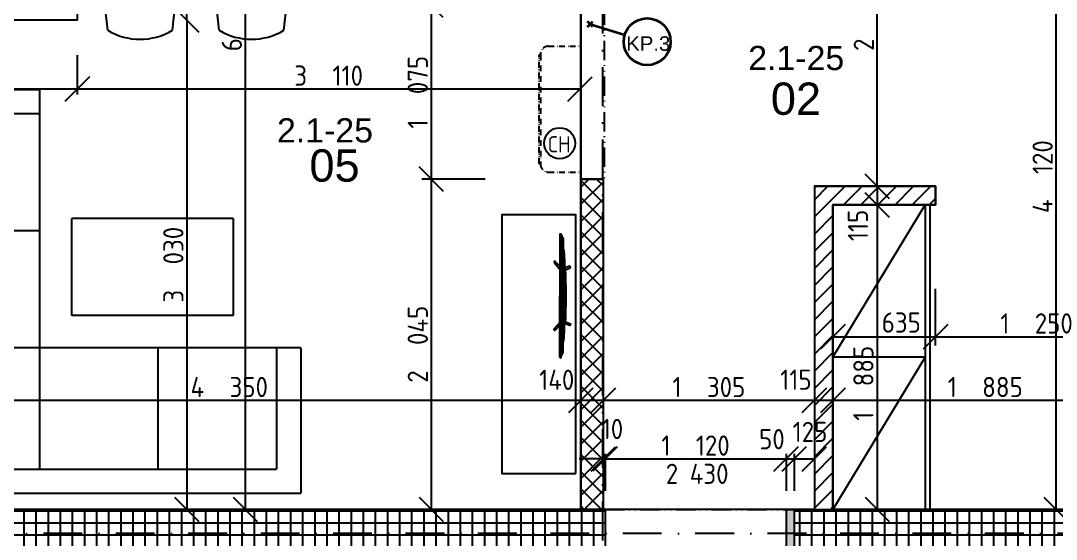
# Model space of a CAD drawing. Extents: x 4511820 to 5180432, y -1526536 to -944957.
# Drawn here: x 5028505 to 5034913, y -1245069 to -1241859 of the extents above; entities that cross this region are included whole.
import ezdxf

# ---------------------------------------------------------------- set-up
doc = ezdxf.new("R2010")
doc.units = 0
doc.header["$MEASUREMENT"] = 0
doc.linetypes.add('ACAD_ISO12W100', pattern=[22, 12, -3, 0.5, -3, 0.5, -3])
doc.linetypes.add('BODKOCIARKOVANA_3', pattern=[5.6, 3, -1.3, 0, -1.3])
doc.layers.get('0').update_dxf_attribs({"linetype": 'CONTINUOUS'})
doc.layers.get('Defpoints').update_dxf_attribs({"color": 61, "linetype": 'CONTINUOUS'})
for name, color, linetype in [('KÓTY', 4, 'CONTINUOUS'), ('MÚRY', 1, 'CONTINUOUS'), ('osi', 253, 'CONTINUOUS'), ('Plochy', 41, 'CONTINUOUS'), ('POPIS', 7, 'CONTINUOUS'), ('TENKÁ', 7, 'CONTINUOUS'), ('ZARIADENIE', 47, 'CONTINUOUS'), ('ZZ-chladenie', 133, 'CONTINUOUS'), ('ŠRAFY', 82, 'CONTINUOUS')]:
    doc.layers.add(name, color=color, linetype=linetype)
doc.layers.add('preklady', color=74, linetype='CONTINUOUS', lineweight=35)
doc.styles.add('ARIAL', font='arial.ttf')
doc.styles.add('STYLE1', font='isocp.shx')
doc.dimstyles.new('STANDARD-50', dxfattribs={"dimtxt": 125, "dimasz": 150, "dimexe": 10, "dimexo": 200, "dimgap": 20, "dimtad": 1, "dimdsep": 46, "dimlunit": 6, "dimtxsty": 'STYLE1', "dimblk1": 'OBLIQUE', "dimblk2": 'OBLIQUE', "dimsah": 1, "dimcen": 2.5, "dimse1": 1, "dimse2": 1, "dimadec": 0, "dimazin": 0, "dimtfac": 1, "dimtmove": 1, "dimatfit": 3, "dimldrblk": 'OBLIQUE', "dimfxl": 1, "dimtolj": 1, "dimtzin": 0, "dimarcsym": 0})
pattern_1 = [(90, (-3307273.674, 579782.7), (-75, 1e-14), []), (180, (-3307273.674, 579782.7), (-1e-14, -75), [])]

# ---------------------------------------------------------------- blocks, each defined once
blk = doc.blocks.new('Tv06_top_cad-block.com')
at = {"color": 0}
for points in [[(-161.1, -3.4), (-173.3, 26.2, 0.359324), (-175.3, 27.3, 0.097501), (-182.8, 24.2, 0.350578), (-183.5, 22.1), (-171.1, -10.4)], [(161.1, -3.4), (173.3, 26.2, -0.359324), (175.3, 27.3, -0.097501), (182.8, 24.2, -0.350578), (183.5, 22.1), (171.1, -10.4)], [(-381.9, -38.8, -0.13121), (-383.2, -32.7, -0.169032), (-383, -32.3), (-381.8, -31.1, -0.205713), (-381.3, -30.9), (-378.5, -30.9, 0.118206), (-376.2, -30.4), (-351.4, -18.4, -0.105648), (-345.8, -17), (0, -17)], [(-339.3, -21.2), (-339.3, -21.2, 0.099639), (-344.3, -22.2), (-349.2, -24.6, 0.215889), (-350.7, -26.3, 0.476075), (-349.4, -28, 0.244765)], [(-295.5, -17), (-282, -15, -0.02037), (-255.8, -12, -0.012056), (-227.2, -10.7), (-169.3, -10.7)], [(-182.5, -38.8), (-214.4, -69.1, 0.250582), (-215, -71, 0.266718), (-214.3, -71.9, 0.084688)], [(-214.3, -71.9), (-207.3, -73.1, 0.211205), (-203.3, -72.1), (-165.2, -38.8)], [(-181.8, -17), (-178.5, -14, -0.213415), (-177.3, -13.6), (0, -13.6)], [(-172.1, -13.6, -0.072098), (-159.2, -3, -0.121861), (-158.4, -2.8)], [(-170.1, -10.6, -0.053076), (-160.2, -2.9), (-158.4, -2.8)], [(-147.6, -13.6), (-147.6, -7.5, -0.414214), (-147.4, -7.3), (-146.5, -7.3, -0.414214), (-146.3, -7.5), (-146.3, -13.6)], [(-146.8, -28, 0.414214), (-145, -26.2), (-145, -23, 0.414214), (-146.8, -21.2)], [(-143.9, -13.6), (-143.9, -7.5, -0.414214), (-143.7, -7.3), (-142.7, -7.3, -0.414214), (-142.6, -7.5), (-142.6, -13.6)], [(-140.2, -13.6), (-140.2, -7.5, -0.414214), (-140, -7.3), (-139, -7.3, -0.414214), (-138.8, -7.5), (-138.8, -13.6)], [(-136.4, -13.6), (-136.4, -7.5, -0.414214), (-136.3, -7.3), (-135.3, -7.3, -0.414214), (-135.1, -7.5), (-135.1, -13.6)], [(-132.7, -13.6), (-132.7, -7.5, -0.414214), (-132.5, -7.3), (-131.6, -7.3, -0.414214), (-131.4, -7.5), (-131.4, -13.6)], [(-128.8, -28, -0.414214), (-130.6, -26.2), (-130.6, -23, -0.414214), (-128.8, -21.2)], [(-129, -13.6), (-129, -7.5, -0.414214), (-128.8, -7.3), (-127.9, -7.3, -0.414214), (-127.7, -7.5), (-127.7, -13.6)], [(-125.3, -13.6), (-125.3, -7.5, -0.414214), (-125.1, -7.3), (-124.1, -7.3, -0.414214), (-124, -7.5), (-124, -13.6)], [(-121.6, -13.6), (-121.6, -7.5, -0.414214), (-121.4, -7.3), (-120.4, -7.3, -0.414214), (-120.2, -7.5), (-120.2, -13.6)], [(-117.8, -13.6), (-117.8, -7.5, -0.414214), (-117.7, -7.3), (-116.7, -7.3, -0.414214), (-116.5, -7.5), (-116.5, -13.6)], [(-114.1, -13.6), (-114.1, -7.5, -0.414214), (-113.9, -7.3), (-113, -7.3, -0.414214), (-112.8, -7.5), (-112.8, -13.6)], [(-110.4, -13.6), (-110.4, -7.5, -0.414214), (-110.2, -7.3), (-109.3, -7.3, -0.414214), (-109.1, -7.5), (-109.1, -13.6)], [(-106.7, -13.6), (-106.7, -7.5, -0.414214), (-106.5, -7.3), (-105.5, -7.3, -0.414214), (-105.4, -7.5), (-105.4, -13.6)], [(-103, -13.6), (-103, -7.5, -0.414214), (-102.8, -7.3), (-101.8, -7.3, -0.414214), (-101.6, -7.5), (-101.6, -13.6)], [(-99.2, -13.6), (-99.2, -7.5, -0.414214), (-99.1, -7.3), (-98.1, -7.3, -0.414214), (-97.9, -7.5), (-97.9, -13.6)], [(-95.5, -13.6), (-95.5, -7.5, -0.414214), (-95.3, -7.3), (-94.4, -7.3, -0.414214), (-94.2, -7.5), (-94.2, -13.6)], [(-91.8, -13.6), (-91.8, -7.5, -0.414214), (-91.6, -7.3), (-90.7, -7.3, -0.414214), (-90.5, -7.5), (-90.5, -13.6)], [(-88.1, -13.6), (-88.1, -7.5, -0.414214), (-87.9, -7.3), (-86.9, -7.3, -0.414214), (-86.8, -7.5), (-86.8, -13.6)], [(-84.4, -13.6), (-84.4, -7.5, -0.414214), (-84.2, -7.3), (-83.2, -7.3, -0.414214), (-83, -7.5), (-83, -13.6)], [(-80.6, -13.6), (-80.6, -7.5, -0.414214), (-80.5, -7.3), (-79.5, -7.3, -0.414214), (-79.3, -7.5), (-79.3, -13.6)], [(-76.9, -13.6), (-76.9, -7.5, -0.414214), (-76.7, -7.3), (-75.8, -7.3, -0.414214), (-75.6, -7.5), (-75.6, -13.6)], [(-73.2, -13.6), (-73.2, -7.5, -0.414214), (-73, -7.3), (-72.1, -7.3, -0.414214), (-71.9, -7.5), (-71.9, -13.6)], [(-69.5, -13.6), (-69.5, -7.5, -0.414214), (-69.3, -7.3), (-68.3, -7.3, -0.414214), (-68.2, -7.5), (-68.2, -13.6)], [(-65.8, -13.6), (-65.8, -7.5, -0.414214), (-65.6, -7.3), (-64.6, -7.3, -0.414214), (-64.4, -7.5), (-64.4, -13.6)], [(-62, -13.6), (-62, -7.5, -0.414214), (-61.9, -7.3), (-60.9, -7.3, -0.414214), (-60.7, -7.5), (-60.7, -13.6)], [(-58.3, -13.6), (-58.3, -7.5, -0.414214), (-58.1, -7.3), (-57.2, -7.3, -0.414214), (-57, -7.5), (-57, -13.6)], [(-54.6, -13.6), (-54.6, -7.5, -0.414214), (-54.4, -7.3), (-53.5, -7.3, -0.414214), (-53.3, -7.5), (-53.3, -13.6)], [(-50.9, -13.6), (-50.9, -7.5, -0.414214), (-50.7, -7.3), (-49.7, -7.3, -0.414214), (-49.6, -7.5), (-49.6, -13.6)], [(-47.2, -13.6), (-47.2, -7.5, -0.414214), (-47, -7.3), (-46, -7.3, -0.414214), (-45.8, -7.5), (-45.8, -13.6)], [(-43.4, -13.6), (-43.4, -7.5, -0.414214), (-43.3, -7.3), (-42.3, -7.3, -0.414214), (-42.1, -7.5), (-42.1, -13.6)], [(-39.7, -13.6), (-39.7, -7.5, -0.414214), (-39.5, -7.3), (-38.6, -7.3, -0.414214), (-38.4, -7.5), (-38.4, -13.6)], [(-36, -13.6), (-36, -7.5, -0.414214), (-35.8, -7.3), (-34.9, -7.3, -0.414214), (-34.7, -7.5), (-34.7, -13.6)], [(-32.3, -13.6), (-32.3, -7.5, -0.414214), (-32.1, -7.3), (-31.1, -7.3, -0.414214), (-31, -7.5), (-31, -13.6)], [(-28.6, -13.6), (-28.6, -7.5, -0.414214), (-28.4, -7.3), (-27.4, -7.3, -0.414214), (-27.2, -7.5), (-27.2, -13.6)], [(-24.8, -13.6), (-24.8, -7.5, -0.414214), (-24.7, -7.3), (-23.7, -7.3, -0.414214), (-23.5, -7.5), (-23.5, -13.6)], [(-21.1, -13.6), (-21.1, -7.5, -0.414214), (-20.9, -7.3), (-20, -7.3, -0.414214), (-19.8, -7.5), (-19.8, -13.6)], [(-17.4, -13.6), (-17.4, -7.5, -0.414214), (-17.2, -7.3), (-16.3, -7.3, -0.414214), (-16.1, -7.5), (-16.1, -13.6)], [(-13.7, -13.6), (-13.7, -7.5, -0.414214), (-13.5, -7.3), (-12.5, -7.3, -0.414214), (-12.4, -7.5), (-12.4, -13.6)], [(-10, -13.6), (-10, -7.5, -0.414214), (-9.8, -7.3), (-8.8, -7.3, -0.414214), (-8.6, -7.5), (-8.6, -13.6)], [(-10, -28, 0.414214), (-8.2, -26.2), (-8.2, -23, 0.414214), (-10, -21.2)], [(-6.2, -13.6), (-6.2, -7.5, -0.414214), (-6.1, -7.3), (-5.1, -7.3, -0.414214), (-4.9, -7.5), (-4.9, -13.6)], [(-2.5, -13.6), (-2.5, -7.5, -0.414214), (-2.3, -7.3), (-1.4, -7.3, -0.414214), (-1.2, -7.5), (-1.2, -13.6)], [(181.8, -17), (178.5, -14, 0.213415), (177.3, -13.6), (0, -13.6)], [(381.9, -38.8, 0.13121), (383.2, -32.7, 0.169032), (383, -32.3), (381.8, -31.1, 0.205713), (381.3, -30.9), (378.5, -30.9, -0.118206), (376.2, -30.4), (351.4, -18.4, 0.105648), (345.8, -17), (0, -17)], [(2.5, -13.6), (2.5, -7.5, 0.414214), (2.3, -7.3), (1.4, -7.3, 0.414214), (1.2, -7.5), (1.2, -13.6)], [(6.2, -13.6), (6.2, -7.5, 0.414214), (6.1, -7.3), (5.1, -7.3, 0.414214), (4.9, -7.5), (4.9, -13.6)], [(10, -28, -0.414214), (8.2, -26.2), (8.2, -23, -0.414214), (10, -21.2)], [(10, -13.6), (10, -7.5, 0.414214), (9.8, -7.3), (8.8, -7.3, 0.414214), (8.6, -7.5), (8.6, -13.6)], [(13.7, -13.6), (13.7, -7.5, 0.414214), (13.5, -7.3), (12.5, -7.3, 0.414214), (12.4, -7.5), (12.4, -13.6)], [(17.4, -13.6), (17.4, -7.5, 0.414214), (17.2, -7.3), (16.3, -7.3, 0.414214), (16.1, -7.5), (16.1, -13.6)], [(21.1, -13.6), (21.1, -7.5, 0.414214), (20.9, -7.3), (20, -7.3, 0.414214), (19.8, -7.5), (19.8, -13.6)], [(24.8, -13.6), (24.8, -7.5, 0.414214), (24.7, -7.3), (23.7, -7.3, 0.414214), (23.5, -7.5), (23.5, -13.6)], [(28.6, -13.6), (28.6, -7.5, 0.414214), (28.4, -7.3), (27.4, -7.3, 0.414214), (27.2, -7.5), (27.2, -13.6)], [(32.3, -13.6), (32.3, -7.5, 0.414214), (32.1, -7.3), (31.1, -7.3, 0.414214), (31, -7.5), (31, -13.6)], [(36, -13.6), (36, -7.5, 0.414214), (35.8, -7.3), (34.9, -7.3, 0.414214), (34.7, -7.5), (34.7, -13.6)], [(39.7, -13.6), (39.7, -7.5, 0.414214), (39.5, -7.3), (38.6, -7.3, 0.414214), (38.4, -7.5), (38.4, -13.6)], [(43.4, -13.6), (43.4, -7.5, 0.414214), (43.3, -7.3), (42.3, -7.3, 0.414214), (42.1, -7.5), (42.1, -13.6)], [(47.2, -13.6), (47.2, -7.5, 0.414214), (47, -7.3), (46, -7.3, 0.414214), (45.8, -7.5), (45.8, -13.6)], [(50.9, -13.6), (50.9, -7.5, 0.414214), (50.7, -7.3), (49.7, -7.3, 0.414214), (49.6, -7.5), (49.6, -13.6)], [(54.6, -13.6), (54.6, -7.5, 0.414214), (54.4, -7.3), (53.5, -7.3, 0.414214), (53.3, -7.5), (53.3, -13.6)], [(58.3, -13.6), (58.3, -7.5, 0.414214), (58.1, -7.3), (57.2, -7.3, 0.414214), (57, -7.5), (57, -13.6)], [(62, -13.6), (62, -7.5, 0.414214), (61.9, -7.3), (60.9, -7.3, 0.414214), (60.7, -7.5), (60.7, -13.6)], [(65.8, -13.6), (65.8, -7.5, 0.414214), (65.6, -7.3), (64.6, -7.3, 0.414214), (64.4, -7.5), (64.4, -13.6)], [(69.5, -13.6), (69.5, -7.5, 0.414214), (69.3, -7.3), (68.3, -7.3, 0.414214), (68.2, -7.5), (68.2, -13.6)], [(73.2, -13.6), (73.2, -7.5, 0.414214), (73, -7.3), (72.1, -7.3, 0.414214), (71.9, -7.5), (71.9, -13.6)], [(76.9, -13.6), (76.9, -7.5, 0.414214), (76.7, -7.3), (75.8, -7.3, 0.414214), (75.6, -7.5), (75.6, -13.6)], [(80.6, -13.6), (80.6, -7.5, 0.414214), (80.5, -7.3), (79.5, -7.3, 0.414214), (79.3, -7.5), (79.3, -13.6)], [(84.4, -13.6), (84.4, -7.5, 0.414214), (84.2, -7.3), (83.2, -7.3, 0.414214), (83, -7.5), (83, -13.6)], [(88.1, -13.6), (88.1, -7.5, 0.414214), (87.9, -7.3), (86.9, -7.3, 0.414214), (86.8, -7.5), (86.8, -13.6)], [(91.8, -13.6), (91.8, -7.5, 0.414214), (91.6, -7.3), (90.7, -7.3, 0.414214), (90.5, -7.5), (90.5, -13.6)], [(95.5, -13.6), (95.5, -7.5, 0.414214), (95.3, -7.3), (94.4, -7.3, 0.414214), (94.2, -7.5), (94.2, -13.6)], [(99.2, -13.6), (99.2, -7.5, 0.414214), (99.1, -7.3), (98.1, -7.3, 0.414214), (97.9, -7.5), (97.9, -13.6)], [(103, -13.6), (103, -7.5, 0.414214), (102.8, -7.3), (101.8, -7.3, 0.414214), (101.6, -7.5), (101.6, -13.6)], [(106.7, -13.6), (106.7, -7.5, 0.414214), (106.5, -7.3), (105.5, -7.3, 0.414214), (105.4, -7.5), (105.4, -13.6)], [(110.4, -13.6), (110.4, -7.5, 0.414214), (110.2, -7.3), (109.3, -7.3, 0.414214), (109.1, -7.5), (109.1, -13.6)], [(114.1, -13.6), (114.1, -7.5, 0.414214), (113.9, -7.3), (113, -7.3, 0.414214), (112.8, -7.5), (112.8, -13.6)], [(117.8, -13.6), (117.8, -7.5, 0.414214), (117.7, -7.3), (116.7, -7.3, 0.414214), (116.5, -7.5), (116.5, -13.6)], [(121.6, -13.6), (121.6, -7.5, 0.414214), (121.4, -7.3), (120.4, -7.3, 0.414214), (120.2, -7.5), (120.2, -13.6)], [(125.3, -13.6), (125.3, -7.5, 0.414214), (125.1, -7.3), (124.1, -7.3, 0.414214), (124, -7.5), (124, -13.6)], [(129, -13.6), (129, -7.5, 0.414214), (128.8, -7.3), (127.9, -7.3, 0.414214), (127.7, -7.5), (127.7, -13.6)], [(128.8, -28, 0.414214), (130.6, -26.2), (130.6, -23, 0.414214), (128.8, -21.2)], [(132.7, -13.6), (132.7, -7.5, 0.414214), (132.5, -7.3), (131.6, -7.3, 0.414214), (131.4, -7.5), (131.4, -13.6)], [(136.4, -13.6), (136.4, -7.5, 0.414214), (136.3, -7.3), (135.3, -7.3, 0.414214), (135.1, -7.5), (135.1, -13.6)], [(140.2, -13.6), (140.2, -7.5, 0.414214), (140, -7.3), (139, -7.3, 0.414214), (138.8, -7.5), (138.8, -13.6)], [(143.9, -13.6), (143.9, -7.5, 0.414214), (143.7, -7.3), (142.7, -7.3, 0.414214), (142.6, -7.5), (142.6, -13.6)], [(146.8, -28, -0.414214), (145, -26.2), (145, -23, -0.414214), (146.8, -21.2)], [(147.6, -13.6), (147.6, -7.5, 0.414214), (147.4, -7.3), (146.5, -7.3, 0.414214), (146.3, -7.5), (146.3, -13.6)], [(172.1, -13.6, 0.072098), (159.2, -3, 0.121861), (158.4, -2.8)], [(170.1, -10.6, 0.053076), (160.2, -2.9), (158.4, -2.8)], [(214.3, -71.9), (207.3, -73.1, -0.211205), (203.3, -72.1), (165.2, -38.8)], [(295.5, -17), (282, -15, 0.02037), (255.8, -12, 0.012056), (227.2, -10.7), (169.3, -10.7)], [(182.5, -38.8), (214.4, -69.1, -0.250582), (215, -71, -0.266718), (214.3, -71.9, -0.084688)], [(339.3, -21.2), (339.3, -21.2, -0.099639), (344.3, -22.2), (349.2, -24.6, -0.215889), (350.7, -26.3, -0.476075), (349.4, -28, -0.244765)]]:
    blk.add_lwpolyline(points, format="xyb", dxfattribs=at)
for points in [[(-381.9, -38.8), (0, -38.8)], [(-378.5, -30.9), (0, -30.9)], [(-349.4, -28), (-146.8, -28)], [(-339.3, -21.2), (-146.8, -21.2)], [(-158.6, -6.5), (0, -6.5)], [(-128.8, -21.2), (-10, -21.2)], [(-128.8, -28), (-10, -28)], [(158.6, -6.5), (0, -6.5)], [(378.5, -30.9), (0, -30.9)], [(381.9, -38.8), (0, -38.8)], [(128.8, -21.2), (10, -21.2)], [(128.8, -28), (10, -28)], [(339.3, -21.2), (146.8, -21.2)], [(349.4, -28), (146.8, -28)]]:
    blk.add_lwpolyline(points, dxfattribs=at)
for centre, radius, start, end in [((0, -4564), 4564, 90, 91.98925), ((0, -4564), 4564, 88.01075, 90), ((-170.5, -10.1), 0.6, 200.97838, 314.02949), ((170.5, -10.1), 0.6, 225.97051, 339.02162)]:
    blk.add_arc(centre, radius, start, end, dxfattribs=at)
blk = doc.blocks.new('TV')
at = {"layer": 'ZARIADENIE', "color": 8}
blk.add_blockref('Tv06_top_cad-block.com', (4448198.7, -1316337.8), dxfattribs=at)
blk = doc.blocks.new('JED STOL140-85')
at = {"layer": 'ZARIADENIE'}
for p, q in [((4444962.8, -1326820.6), (4444912.8, -1327264.7)), ((4445362.8, -1326820.6), (4445412.8, -1327264.7)), ((4445653.3, -1326820.6), (4445603.3, -1327264.7)), ((4446053.3, -1326820.6), (4446103.3, -1327264.7)), ((4445412.8, -1327264.7), (4444912.8, -1327264.7)), ((4445603.3, -1327264.7), (4446103.3, -1327264.7)), ((4444962.8, -1328698.1), (4444912.8, -1328253.9)), ((4445412.8, -1328253.9), (4444912.8, -1328253.9)), ((4445362.8, -1328698.1), (4445412.8, -1328253.9)), ((4445653.3, -1328698.1), (4445603.3, -1328253.9)), ((4445603.3, -1328253.9), (4446103.3, -1328253.9)), ((4446053.3, -1328698.1), (4446103.3, -1328253.9))]:
    blk.add_line(p, q, dxfattribs=at)
blk.add_lwpolyline([(4446225.2, -1327334.3), (4444825.2, -1327334.3), (4444825.2, -1328184.3), (4446225.2, -1328184.3)], close=True, dxfattribs=at)
for centre, start, end in [((4445162.8, -1327150.6), 58.78339, 121.21661), ((4445853.3, -1327150.6), 58.78339, 121.21661), ((4445162.8, -1328368.1), 238.78339, 301.21661), ((4445853.3, -1328368.1), 238.78339, 301.21661)]:
    blk.add_arc(centre, 385.9, start, end, dxfattribs=at)
blk = doc.blocks.new('sedacka rok 2a2')
at = {"layer": 'ZARIADENIE', "color": 30, "ltscale": 0.25}
for p, q in [((4443609, -1331495.2), (4443609, -1328995.2)), ((4443609, -1328995.2), (4444509, -1328995.2)), ((4444509, -1328995.2), (4444509, -1330595.2)), ((4443759, -1331345.2), (4443759, -1329145.2)), ((4443759, -1329145.2), (4444509, -1329145.2)), ((4444509, -1329870.2), (4443759, -1329870.2)), ((4444509, -1330595.2), (4443759, -1330595.2)), ((4446125.7, -1330595.2), (4444509, -1330595.2)), ((4444509, -1330595.2), (4444509, -1331345.2)), ((4445242.3, -1330595.2), (4445242.3, -1331345.2)), ((4445975.7, -1330595.2), (4445975.7, -1331345.2)), ((4446125.7, -1330595.2), (4446125.7, -1331495.2)), ((4443759, -1331345.2), (4445975.7, -1331345.2)), ((4443609, -1331495.2), (4446125.7, -1331495.2))]:
    blk.add_line(p, q, dxfattribs=at)
at = {"layer": 'ZARIADENIE', "ltscale": 0.25}
for p, q in [((4444709, -1330395.2), (4444709, -1329795.2)), ((4445709, -1329795.2), (4444709, -1329795.2)), ((4445709, -1329795.2), (4445709, -1330395.2)), ((4445709, -1330395.2), (4444709, -1330395.2))]:
    blk.add_line(p, q, dxfattribs=at)
blk = doc.blocks.new('_OBLIQUE')
at = {"color": 0, "linetype": 'ByBlock'}
blk.add_line((-0.5, -0.5), (0.5, 0.5), dxfattribs=at)
blk = doc.blocks.new('*D31290')
at = {"layer": 'Defpoints', "color": 0}
for p in [(5031971, -1244209), (5027621, -1244884.2), (5031971, -1244884.2)]:
    blk.add_point(p, dxfattribs=at)
at = {"layer": 'KÓTY', "color": 0, "lineweight": -2}
blk.add_line((5027621, -1244209), (5031971, -1244209), dxfattribs=at)
at = {"layer": 'KÓTY', "color": 0, "linetype": 'ByBlock', "lineweight": -2, "xscale": 150, "yscale": 150, "zscale": 150, "rotation": 180}
blk.add_blockref('_OBLIQUE', (5027621, -1244209), dxfattribs=at)
at = {"layer": 'KÓTY', "color": 0, "linetype": 'ByBlock', "lineweight": -2, "xscale": 150, "yscale": 150, "zscale": 150}
blk.add_blockref('_OBLIQUE', (5031971, -1244209), dxfattribs=at)
at = {"layer": 'KÓTY', "color": 0, "insert": (5029796, -1244126.5), "char_height": 125, "attachment_point": 5, "style": 'STYLE1'}
blk.add_mtext('\\A1;4ﾠ350', dxfattribs=at)
blk = doc.blocks.new('*D31291')
at = {"layer": 'Defpoints', "color": 0}
for p in [(5032111, -1244209), (5031971, -1244884.2), (5032111, -1244884.2)]:
    blk.add_point(p, dxfattribs=at)
at = {"layer": 'KÓTY', "color": 0, "lineweight": -2}
blk.add_line((5031971, -1244209), (5032111, -1244209), dxfattribs=at)
at = {"layer": 'KÓTY', "color": 0, "linetype": 'ByBlock', "lineweight": -2, "xscale": 150, "yscale": 150, "zscale": 150, "rotation": 180}
blk.add_blockref('_OBLIQUE', (5031971, -1244209), dxfattribs=at)
at = {"layer": 'KÓTY', "color": 0, "linetype": 'ByBlock', "lineweight": -2, "xscale": 150, "yscale": 150, "zscale": 150}
blk.add_blockref('_OBLIQUE', (5032111, -1244209), dxfattribs=at)
at = {"layer": 'KÓTY', "color": 0, "insert": (5031822, -1244082), "char_height": 125, "attachment_point": 5, "style": 'STYLE1'}
blk.add_mtext('\\A1;140', dxfattribs=at)
blk = doc.blocks.new('*D31292')
at = {"layer": 'Defpoints', "color": 0}
for p in [(5032121, -1244571.5), (5032111, -1245246.7), (5032121, -1245246.7)]:
    blk.add_point(p, dxfattribs=at)
at = {"layer": 'KÓTY', "color": 0, "lineweight": -2}
for p, q in [((5032111, -1244571.5), (5031961, -1244571.5)), ((5032111, -1244571.5), (5032121, -1244571.5)), ((5032121, -1244571.5), (5032271, -1244571.5))]:
    blk.add_line(p, q, dxfattribs=at)
at = {"layer": 'KÓTY', "color": 0, "linetype": 'ByBlock', "lineweight": -2, "xscale": 150, "yscale": 150, "zscale": 150}
blk.add_blockref('_OBLIQUE', (5032111, -1244571.5), dxfattribs=at)
at = {"layer": 'KÓTY', "color": 0, "linetype": 'ByBlock', "lineweight": -2, "xscale": 150, "yscale": 150, "zscale": 150, "rotation": 180}
blk.add_blockref('_OBLIQUE', (5032121, -1244571.5), dxfattribs=at)
at = {"layer": 'KÓTY', "color": 0, "insert": (5032166.8, -1244386.5), "char_height": 125, "attachment_point": 5, "style": 'STYLE1'}
blk.add_mtext('\\A1;10', dxfattribs=at)
blk = doc.blocks.new('*D31293')
at = {"layer": 'Defpoints', "color": 0}
for p in [(5033241, -1244571.5), (5032121, -1245246.7), (5033241, -1245246.7)]:
    blk.add_point(p, dxfattribs=at)
at = {"layer": 'KÓTY', "color": 0, "lineweight": -2}
blk.add_line((5032121, -1244571.5), (5033241, -1244571.5), dxfattribs=at)
at = {"layer": 'KÓTY', "color": 0, "linetype": 'ByBlock', "lineweight": -2, "xscale": 150, "yscale": 150, "zscale": 150, "rotation": 180}
blk.add_blockref('_OBLIQUE', (5032121, -1244571.5), dxfattribs=at)
at = {"layer": 'KÓTY', "color": 0, "linetype": 'ByBlock', "lineweight": -2, "xscale": 150, "yscale": 150, "zscale": 150}
blk.add_blockref('_OBLIQUE', (5033241, -1244571.5), dxfattribs=at)
at = {"layer": 'KÓTY', "color": 0, "insert": (5032681, -1244489), "char_height": 125, "attachment_point": 5, "style": 'STYLE1'}
blk.add_mtext('\\A1;1ﾠ120', dxfattribs=at)
blk = doc.blocks.new('*D31294')
at = {"layer": 'Defpoints', "color": 0}
for p in [(5033291, -1244571.5), (5033241, -1245246.7), (5033291, -1245246.7)]:
    blk.add_point(p, dxfattribs=at)
at = {"layer": 'KÓTY', "color": 0, "lineweight": -2}
blk.add_line((5033241, -1244571.5), (5033291, -1244571.5), dxfattribs=at)
at = {"layer": 'KÓTY', "color": 0, "linetype": 'ByBlock', "lineweight": -2, "xscale": 150, "yscale": 150, "zscale": 150, "rotation": 180}
blk.add_blockref('_OBLIQUE', (5033241, -1244571.5), dxfattribs=at)
at = {"layer": 'KÓTY', "color": 0, "linetype": 'ByBlock', "lineweight": -2, "xscale": 150, "yscale": 150, "zscale": 150}
blk.add_blockref('_OBLIQUE', (5033291, -1244571.5), dxfattribs=at)
at = {"layer": 'KÓTY', "color": 0, "insert": (5033153.5, -1244449.5), "char_height": 125, "attachment_point": 5, "style": 'STYLE1'}
blk.add_mtext('\\A1;50', dxfattribs=at)
blk = doc.blocks.new('*D31295')
at = {"layer": 'Defpoints', "color": 0}
for p in [(5033416, -1244571.5), (5033291, -1245246.7), (5033416, -1245246.7)]:
    blk.add_point(p, dxfattribs=at)
at = {"layer": 'KÓTY', "color": 0, "lineweight": -2}
blk.add_line((5033291, -1244571.5), (5033416, -1244571.5), dxfattribs=at)
at = {"layer": 'KÓTY', "color": 0, "linetype": 'ByBlock', "lineweight": -2, "xscale": 150, "yscale": 150, "zscale": 150, "rotation": 180}
blk.add_blockref('_OBLIQUE', (5033291, -1244571.5), dxfattribs=at)
at = {"layer": 'KÓTY', "color": 0, "linetype": 'ByBlock', "lineweight": -2, "xscale": 150, "yscale": 150, "zscale": 150}
blk.add_blockref('_OBLIQUE', (5033416, -1244571.5), dxfattribs=at)
at = {"layer": 'KÓTY', "color": 0, "insert": (5033389, -1244404.5), "char_height": 125, "attachment_point": 5, "style": 'STYLE1'}
blk.add_mtext('\\A1;125', dxfattribs=at)
blk = doc.blocks.new('*D31296')
at = {"layer": 'Defpoints', "color": 0}
for p in [(5033531, -1244209), (5033416, -1244884.2), (5033531, -1244884.2)]:
    blk.add_point(p, dxfattribs=at)
at = {"layer": 'KÓTY', "color": 0, "lineweight": -2}
blk.add_line((5033416, -1244209), (5033531, -1244209), dxfattribs=at)
at = {"layer": 'KÓTY', "color": 0, "linetype": 'ByBlock', "lineweight": -2, "xscale": 150, "yscale": 150, "zscale": 150, "rotation": 180}
blk.add_blockref('_OBLIQUE', (5033416, -1244209), dxfattribs=at)
at = {"layer": 'KÓTY', "color": 0, "linetype": 'ByBlock', "lineweight": -2, "xscale": 150, "yscale": 150, "zscale": 150}
blk.add_blockref('_OBLIQUE', (5033531, -1244209), dxfattribs=at)
at = {"layer": 'KÓTY', "color": 0, "insert": (5033302, -1244081), "char_height": 125, "attachment_point": 5, "style": 'STYLE1'}
blk.add_mtext('\\A1;115', dxfattribs=at)
blk = doc.blocks.new('*D31297')
at = {"layer": 'Defpoints', "color": 0}
for p in [(5035416, -1244209), (5033531, -1244884.2), (5035416, -1244884.2)]:
    blk.add_point(p, dxfattribs=at)
at = {"layer": 'KÓTY', "color": 0, "lineweight": -2}
blk.add_line((5033531, -1244209), (5035416, -1244209), dxfattribs=at)
at = {"layer": 'KÓTY', "color": 0, "linetype": 'ByBlock', "lineweight": -2, "xscale": 150, "yscale": 150, "zscale": 150, "rotation": 180}
blk.add_blockref('_OBLIQUE', (5033531, -1244209), dxfattribs=at)
at = {"layer": 'KÓTY', "color": 0, "linetype": 'ByBlock', "lineweight": -2, "xscale": 150, "yscale": 150, "zscale": 150}
blk.add_blockref('_OBLIQUE', (5035416, -1244209), dxfattribs=at)
at = {"layer": 'KÓTY', "color": 0, "insert": (5034473.5, -1244126.5), "char_height": 125, "attachment_point": 5, "style": 'STYLE1'}
blk.add_mtext('\\A1;1ﾠ885', dxfattribs=at)
blk = doc.blocks.new('*D31300')
at = {"layer": 'Defpoints', "color": 0}
for p in [(5033416, -1244209), (5032111, -1244884.2), (5033416, -1244884.2)]:
    blk.add_point(p, dxfattribs=at)
at = {"layer": 'KÓTY', "color": 0, "lineweight": -2}
blk.add_line((5032111, -1244209), (5033416, -1244209), dxfattribs=at)
at = {"layer": 'KÓTY', "color": 0, "linetype": 'ByBlock', "lineweight": -2, "xscale": 150, "yscale": 150, "zscale": 150, "rotation": 180}
blk.add_blockref('_OBLIQUE', (5032111, -1244209), dxfattribs=at)
at = {"layer": 'KÓTY', "color": 0, "linetype": 'ByBlock', "lineweight": -2, "xscale": 150, "yscale": 150, "zscale": 150}
blk.add_blockref('_OBLIQUE', (5033416, -1244209), dxfattribs=at)
at = {"layer": 'KÓTY', "color": 0, "insert": (5032763.5, -1244126.5), "char_height": 125, "attachment_point": 5, "style": 'STYLE1'}
blk.add_mtext('\\A1;1ﾠ305', dxfattribs=at)
blk = doc.blocks.new('*D31304')
at = {"layer": 'Defpoints', "color": 0}
for p in [(5033531, -1242999.2), (5034166, -1242999.2), (5034166, -1243815.5)]:
    blk.add_point(p, dxfattribs=at)
at = {"layer": 'KÓTY', "color": 0, "lineweight": -2}
blk.add_line((5033531, -1243815.5), (5034166, -1243815.5), dxfattribs=at)
at = {"layer": 'KÓTY', "color": 0, "linetype": 'ByBlock', "lineweight": -2, "xscale": 150, "yscale": 150, "zscale": 150, "rotation": 180}
blk.add_blockref('_OBLIQUE', (5033531, -1243815.5), dxfattribs=at)
at = {"layer": 'KÓTY', "color": 0, "linetype": 'ByBlock', "lineweight": -2, "xscale": 150, "yscale": 150, "zscale": 150}
blk.add_blockref('_OBLIQUE', (5034166, -1243815.5), dxfattribs=at)
at = {"layer": 'KÓTY', "color": 0, "insert": (5033954, -1243727.5), "char_height": 125, "attachment_point": 5, "style": 'STYLE1'}
blk.add_mtext('\\A1;635', dxfattribs=at)
blk = doc.blocks.new('*D31305')
at = {"layer": 'Defpoints', "color": 0}
for p in [(5034166, -1242999.2), (5035416, -1242999.2), (5035416, -1243815.5)]:
    blk.add_point(p, dxfattribs=at)
at = {"layer": 'KÓTY', "color": 0, "lineweight": -2}
blk.add_line((5034166, -1243815.5), (5035416, -1243815.5), dxfattribs=at)
at = {"layer": 'KÓTY', "color": 0, "linetype": 'ByBlock', "lineweight": -2, "xscale": 150, "yscale": 150, "zscale": 150, "rotation": 180}
blk.add_blockref('_OBLIQUE', (5034166, -1243815.5), dxfattribs=at)
at = {"layer": 'KÓTY', "color": 0, "linetype": 'ByBlock', "lineweight": -2, "xscale": 150, "yscale": 150, "zscale": 150}
blk.add_blockref('_OBLIQUE', (5035416, -1243815.5), dxfattribs=at)
at = {"layer": 'KÓTY', "color": 0, "insert": (5034791, -1243733), "char_height": 125, "attachment_point": 5, "style": 'STYLE1'}
blk.add_mtext('\\A1;1ﾠ250', dxfattribs=at)
blk = doc.blocks.new('*D31316')
at = {"layer": 'Defpoints', "color": 0}
for p in [(5029894, -1238764.2), (5029894, -1244884.2), (5029894, -1244884.2)]:
    blk.add_point(p, dxfattribs=at)
at = {"layer": 'KÓTY', "color": 0, "lineweight": -2}
blk.add_line((5029894, -1238764.2), (5029894, -1244884.2), dxfattribs=at)
at = {"layer": 'KÓTY', "color": 0, "linetype": 'ByBlock', "lineweight": -2, "xscale": 150, "yscale": 150, "zscale": 150}
for p, rotation in [((5029894, -1238764.2), 90), ((5029894, -1244884.2), 270)]:
    blk.add_blockref('_OBLIQUE', p, dxfattribs=dict(at, rotation=rotation))
at = {"layer": 'KÓTY', "color": 0, "insert": (5029811.5, -1241824.2), "char_height": 125, "attachment_point": 5, "rotation": 90, "style": 'STYLE1'}
blk.add_mtext('\\A1;6ﾠ120', dxfattribs=at)
blk = doc.blocks.new('*D31317')
at = {"layer": 'Defpoints', "color": 0}
for p in [(5028856, -1241854.2), (5028856, -1244884.2), (5029532.5, -1244884.2)]:
    blk.add_point(p, dxfattribs=at)
at = {"layer": 'KÓTY', "color": 0, "lineweight": -2}
blk.add_line((5029532.5, -1241854.2), (5029532.5, -1244884.2), dxfattribs=at)
at = {"layer": 'KÓTY', "color": 0, "linetype": 'ByBlock', "lineweight": -2, "xscale": 150, "yscale": 150, "zscale": 150}
for p, rotation in [((5029532.5, -1241854.2), 90), ((5029532.5, -1244884.2), 270)]:
    blk.add_blockref('_OBLIQUE', p, dxfattribs=dict(at, rotation=rotation))
at = {"layer": 'KÓTY', "color": 0, "insert": (5029450, -1243369.2), "char_height": 125, "attachment_point": 5, "rotation": 90, "style": 'STYLE1'}
blk.add_mtext('\\A1;3ﾠ030', dxfattribs=at)
blk = doc.blocks.new('*D31318')
at = {"layer": 'Defpoints', "color": 0}
for p in [(5028856, -1238764.2), (5029532.5, -1238764.2), (5028856, -1241854.2)]:
    blk.add_point(p, dxfattribs=at)
at = {"layer": 'KÓTY', "color": 0, "lineweight": -2}
blk.add_line((5029532.5, -1241854.2), (5029532.5, -1238764.2), dxfattribs=at)
at = {"layer": 'KÓTY', "color": 0, "linetype": 'ByBlock', "lineweight": -2, "xscale": 150, "yscale": 150, "zscale": 150}
for p, rotation in [((5029532.5, -1238764.2), 90), ((5029532.5, -1241854.2), 270)]:
    blk.add_blockref('_OBLIQUE', p, dxfattribs=dict(at, rotation=rotation))
at = {"layer": 'KÓTY', "color": 0, "insert": (5029450, -1240309.2), "char_height": 125, "attachment_point": 5, "rotation": 90, "style": 'STYLE1'}
blk.add_mtext('\\A1;3ﾠ090', dxfattribs=at)
blk = doc.blocks.new('*D31323')
at = {"layer": 'Defpoints', "color": 0}
for p in [(5033327, -1242999.2), (5033327, -1244884.2), (5033804.5, -1244884.2)]:
    blk.add_point(p, dxfattribs=at)
at = {"layer": 'KÓTY', "color": 0, "lineweight": -2}
blk.add_line((5033804.5, -1242999.2), (5033804.5, -1244884.2), dxfattribs=at)
at = {"layer": 'KÓTY', "color": 0, "linetype": 'ByBlock', "lineweight": -2, "xscale": 150, "yscale": 150, "zscale": 150}
for p, rotation in [((5033804.5, -1242999.2), 90), ((5033804.5, -1244884.2), 270)]:
    blk.add_blockref('_OBLIQUE', p, dxfattribs=dict(at, rotation=rotation))
at = {"layer": 'KÓTY', "color": 0, "insert": (5033719.5, -1244103.5), "char_height": 125, "attachment_point": 5, "rotation": 90, "style": 'STYLE1'}
blk.add_mtext('\\A1;1ﾠ885', dxfattribs=at)
blk = doc.blocks.new('*D31324')
at = {"layer": 'Defpoints', "color": 0}
for p in [(5033246, -1242884.2), (5033246, -1242999.2), (5033804.5, -1242999.2)]:
    blk.add_point(p, dxfattribs=at)
at = {"layer": 'KÓTY', "color": 0, "lineweight": -2}
blk.add_line((5033804.5, -1242884.2), (5033804.5, -1242999.2), dxfattribs=at)
at = {"layer": 'KÓTY', "color": 0, "linetype": 'ByBlock', "lineweight": -2, "xscale": 150, "yscale": 150, "zscale": 150}
for p, rotation in [((5033804.5, -1242884.2), 90), ((5033804.5, -1242999.2), 270)]:
    blk.add_blockref('_OBLIQUE', p, dxfattribs=dict(at, rotation=rotation))
at = {"layer": 'KÓTY', "color": 0, "insert": (5033685.5, -1243126), "char_height": 125, "attachment_point": 5, "rotation": 90, "style": 'STYLE1'}
blk.add_mtext('\\A1;115', dxfattribs=at)
blk = doc.blocks.new('*D31325')
at = {"layer": 'Defpoints', "color": 0}
for p in [(5035416, -1240764.2), (5034911, -1244884.2), (5035416, -1244884.2)]:
    blk.add_point(p, dxfattribs=at)
at = {"layer": 'KÓTY', "color": 0, "lineweight": -2}
blk.add_line((5034911, -1240764.2), (5034911, -1244884.2), dxfattribs=at)
at = {"layer": 'KÓTY', "color": 0, "linetype": 'ByBlock', "lineweight": -2, "xscale": 150, "yscale": 150, "zscale": 150}
for p, rotation in [((5034911, -1240764.2), 90), ((5034911, -1244884.2), 270)]:
    blk.add_blockref('_OBLIQUE', p, dxfattribs=dict(at, rotation=rotation))
at = {"layer": 'KÓTY', "color": 0, "insert": (5034828.5, -1242824.2), "char_height": 125, "attachment_point": 5, "rotation": 90, "style": 'STYLE1'}
blk.add_mtext('\\A1;4ﾠ120', dxfattribs=at)
blk = doc.blocks.new('*D31326')
at = {"layer": 'Defpoints', "color": 0}
for p in [(5033212, -1240764.2), (5033804.5, -1240764.2), (5033212, -1242884.2)]:
    blk.add_point(p, dxfattribs=at)
at = {"layer": 'KÓTY', "color": 0, "lineweight": -2}
blk.add_line((5033804.5, -1242884.2), (5033804.5, -1240764.2), dxfattribs=at)
at = {"layer": 'KÓTY', "color": 0, "linetype": 'ByBlock', "lineweight": -2, "xscale": 150, "yscale": 150, "zscale": 150}
for p, rotation in [((5033804.5, -1240764.2), 90), ((5033804.5, -1242884.2), 270)]:
    blk.add_blockref('_OBLIQUE', p, dxfattribs=dict(at, rotation=rotation))
at = {"layer": 'KÓTY', "color": 0, "insert": (5033722, -1241824.2), "char_height": 125, "attachment_point": 5, "rotation": 90, "style": 'STYLE1'}
blk.add_mtext('\\A1;2ﾠ120', dxfattribs=at)
blk = doc.blocks.new('*D31342')
at = {"layer": 'Defpoints', "color": 0}
for p in [(5031971, -1241764.2), (5031045, -1242839.2), (5031971, -1242839.2)]:
    blk.add_point(p, dxfattribs=at)
at = {"layer": 'KÓTY', "color": 0, "lineweight": -2}
blk.add_line((5031045, -1241764.2), (5031045, -1242839.2), dxfattribs=at)
at = {"layer": 'KÓTY', "color": 0, "linetype": 'ByBlock', "lineweight": -2, "xscale": 150, "yscale": 150, "zscale": 150}
for p, rotation in [((5031045, -1241764.2), 90), ((5031045, -1242839.2), 270)]:
    blk.add_blockref('_OBLIQUE', p, dxfattribs=dict(at, rotation=rotation))
at = {"layer": 'KÓTY', "color": 0, "insert": (5030962.5, -1242301.7), "char_height": 125, "attachment_point": 5, "rotation": 90, "style": 'STYLE1'}
blk.add_mtext('\\A1;1ﾠ075', dxfattribs=at)
blk = doc.blocks.new('*D31343')
at = {"layer": 'Defpoints', "color": 0}
for p in [(5031971, -1242839.2), (5031045, -1244884.2), (5031971, -1244884.2)]:
    blk.add_point(p, dxfattribs=at)
at = {"layer": 'KÓTY', "color": 0, "lineweight": -2}
blk.add_line((5031045, -1242839.2), (5031045, -1244884.2), dxfattribs=at)
at = {"layer": 'KÓTY', "color": 0, "linetype": 'ByBlock', "lineweight": -2, "xscale": 150, "yscale": 150, "zscale": 150}
for p, rotation in [((5031045, -1242839.2), 90), ((5031045, -1244884.2), 270)]:
    blk.add_blockref('_OBLIQUE', p, dxfattribs=dict(at, rotation=rotation))
at = {"layer": 'KÓTY', "color": 0, "insert": (5030962.5, -1243861.7), "char_height": 125, "attachment_point": 5, "rotation": 90, "style": 'STYLE1'}
blk.add_mtext('\\A1;2ﾠ045', dxfattribs=at)
blk = doc.blocks.new('*D31344')
at = {"layer": 'Defpoints', "color": 0}
for p in [(5027621, -1241854.2), (5028856, -1241854.2), (5028856, -1242281.5)]:
    blk.add_point(p, dxfattribs=at)
at = {"layer": 'KÓTY', "color": 0, "lineweight": -2}
blk.add_line((5027621, -1242281.5), (5028856, -1242281.5), dxfattribs=at)
at = {"layer": 'KÓTY', "color": 0, "linetype": 'ByBlock', "lineweight": -2, "xscale": 150, "yscale": 150, "zscale": 150, "rotation": 180}
blk.add_blockref('_OBLIQUE', (5027621, -1242281.5), dxfattribs=at)
at = {"layer": 'KÓTY', "color": 0, "linetype": 'ByBlock', "lineweight": -2, "xscale": 150, "yscale": 150, "zscale": 150}
blk.add_blockref('_OBLIQUE', (5028856, -1242281.5), dxfattribs=at)
at = {"layer": 'KÓTY', "color": 0, "insert": (5028238.5, -1242199), "char_height": 125, "attachment_point": 5, "style": 'STYLE1'}
blk.add_mtext('\\A1;1ﾠ235', dxfattribs=at)
blk = doc.blocks.new('*D31345')
at = {"layer": 'Defpoints', "color": 0}
for p in [(5031966, -1241764.2), (5028856, -1241854.2), (5031966, -1242281.5)]:
    blk.add_point(p, dxfattribs=at)
at = {"layer": 'KÓTY', "color": 0, "lineweight": -2}
blk.add_line((5028856, -1242281.5), (5031966, -1242281.5), dxfattribs=at)
at = {"layer": 'KÓTY', "color": 0, "linetype": 'ByBlock', "lineweight": -2, "xscale": 150, "yscale": 150, "zscale": 150, "rotation": 180}
blk.add_blockref('_OBLIQUE', (5028856, -1242281.5), dxfattribs=at)
at = {"layer": 'KÓTY', "color": 0, "linetype": 'ByBlock', "lineweight": -2, "xscale": 150, "yscale": 150, "zscale": 150}
blk.add_blockref('_OBLIQUE', (5031966, -1242281.5), dxfattribs=at)
at = {"layer": 'KÓTY', "color": 0, "insert": (5030411, -1242199), "char_height": 125, "attachment_point": 5, "style": 'STYLE1'}
blk.add_mtext('\\A1;3ﾠ110', dxfattribs=at)
blk = doc.blocks.new('chlj3')
at = {"layer": 'ZZ-chladenie', "linetype": 'ACAD_ISO12W100', "ltscale": 3}
for p, q in [((5005195.8, -1151691.8), (5005395.8, -1151691.8)), ((5005195.8, -1152470.8), (5005395.8, -1152470.8))]:
    blk.add_line(p, q, dxfattribs=at)
blk.add_lwpolyline([(5005145.8, -1152419.2), (5005138.4, -1152419.2), (5005138.4, -1151744.5), (5005145.8, -1151744.5)], close=True, dxfattribs=at)
for centre, start, end in [((5005195.8, -1151741.8), 90, 180), ((5005195.8, -1152420.8), 180, 270)]:
    blk.add_arc(centre, 50, start, end, dxfattribs=at)

msp = doc.modelspace()

# ---------------------------------------------------------------- hatches: boundary and pattern name
at = {"layer": 'ŠRAFY', "ltscale": 0.25}
h = msp.add_hatch(dxfattribs=at)
h.set_pattern_fill('ANSI37', color=256, scale=600, style=0)
h.set_pattern_definition([(45, (-3027222.4, 367531.64), (-53.0330086, 53.0330086), []), (135, (-3027222.4, 367531.64), (-53.0330086, -53.0330086), [])])
h.paths.add_polyline_path([(5031971, -1244884.226), (5032111, -1244884.226), (5032111, -1242839.226), (5031971, -1242839.226)])
h = msp.add_hatch(dxfattribs=at)
h.set_pattern_fill('ANSI31', color=256, scale=600, style=0)
h.set_pattern_definition([(45, (515270.5, 214751.965), (-53.0330086, 53.0330086), [])])
h.paths.add_polyline_path([(5033531, -1244884.226), (5033531, -1242999.226), (5034166, -1242999.226), (5034166, -1242884.226), (5033416, -1242884.226), (5033416, -1244884.226)])
h = msp.add_hatch(dxfattribs=at)
h.set_pattern_fill('ANSI37', color=256, scale=600, angle=45)
h.set_pattern_definition(pattern_1)
h.paths.add_polyline_path([(5029321, -1245184.226), (5029486, -1245184.226), (5032121, -1245184.226), (5032121, -1244884.226), (5032111, -1244884.226), (5031971, -1244884.226), (5027621, -1244884.226), (5027621, -1245184.226)])
at = {"layer": 'ŠRAFY'}
h = msp.add_hatch(dxfattribs=at)
h.set_pattern_fill('DOTS', color=256, scale=250, angle=90)
h.set_pattern_definition([(90, (-71441.844, -112920.035), (-15.625, 7.8125), [0, -15.625])])
h.paths.add_polyline_path([(5033291, -1244884.226), (5033241, -1244884.226), (5033241, -1247019.226), (5033291, -1247069.226)])
at = {"layer": 'ŠRAFY', "ltscale": 0.25}
h = msp.add_hatch(dxfattribs=at)
h.set_pattern_fill('ANSI37', color=256, scale=600, angle=45)
h.set_pattern_definition(pattern_1)
h.paths.add_polyline_path([(5033291, -1245184.226), (5033406, -1245184.226), (5035506, -1245184.226), (5035621, -1245184.226), (5040541, -1245184.226), (5040541, -1244884.226), (5035531, -1244884.226), (5035416, -1244884.226), (5033531, -1244884.226), (5033416, -1244884.226), (5033291, -1244884.226)])

# ---------------------------------------------------------------- linework, layer by layer
at = {"layer": 'KÓTY'}
for p, q in [((5028856, -1242316.035), (5028856, -1242072.226)), ((5031380, -1242839.226), (5030987.5, -1242839.226)), ((5034166, -1243868.938), (5034166, -1243518.938)), ((5032121, -1244540.226), (5032121, -1244770.035)), ((5033241, -1244540.226), (5033241, -1244770.035)), ((5033291, -1244540.226), (5033291, -1244770.035))]:
    msp.add_line(p, q, dxfattribs=at)
at = {"layer": 'MÚRY', "ltscale": 0.25}
for p, q in [((5031971, -1244884.226), (5031971, -1242839.226)), ((5031971, -1242839.226), (5032111, -1242839.226)), ((5032111, -1244884.226), (5032111, -1242839.226))]:
    msp.add_line(p, q, dxfattribs=at)
at = {"layer": 'MÚRY'}
for p, q in [((5033416, -1242884.226), (5033416, -1244884.226)), ((5033416, -1242884.226), (5034166, -1242884.226)), ((5034166, -1242884.226), (5034166, -1242999.226)), ((5033531, -1242999.226), (5033531, -1244884.226)), ((5034166, -1242999.226), (5033531, -1242999.226)), ((5027621, -1244884.226), (5031971, -1244884.226)), ((5032111, -1244884.226), (5032121, -1244884.226)), ((5032121, -1244884.226), (5032121, -1245184.226)), ((5033241, -1244884.226), (5033416, -1244884.226)), ((5033241, -1244884.226), (5033241, -1247019.226)), ((5033531, -1244884.226), (5035416, -1244884.226))]:
    msp.add_line(p, q, dxfattribs=at)
at = {"layer": 'osi', "linetype": 'BODKOCIARKOVANA_3', "ltscale": 80}
for p, q in [((5032106, -1223327.035), (5032106, -1260844.226)), ((5041881, -1245034.226), (4978211, -1245034.226))]:
    msp.add_line(p, q, dxfattribs=at)
at = {"layer": 'Plochy'}
for points in [[(5027621, -1244884.226), (5027621, -1241854.226), (5028856, -1241854.226), (5028856, -1238764.226), (5031971, -1238764.226), (5031971, -1244884.226)], [(5032111, -1244884.226), (5032111, -1242839.226), (5031971, -1242839.226), (5031971, -1241764.226), (5032111, -1241764.226), (5032111, -1240764.226), (5035416, -1240764.226), (5035416, -1244884.226), (5033531, -1244884.226), (5033531, -1242999.226), (5034166, -1242999.226), (5034166, -1242884.226), (5033416, -1242884.226), (5033416, -1244884.226)]]:
    msp.add_lwpolyline(points, close=True, dxfattribs=at)
at = {"layer": 'Plochy', "color": 45, "ltscale": 0.25}
msp.add_lwpolyline([(5031941, -1244661.726), (5031941, -1243061.726), (5031483.233, -1243061.726), (5031483.233, -1244661.726)], close=True, dxfattribs=at)
at = {"layer": 'preklady'}
for p, q in [((5032012.265, -1241897.034), (5032045.499, -1241863.8)), ((5032045.5, -1241897.035), (5032012.266, -1241863.801)), ((5032028.882, -1241880.417), (5032242.946, -1241946.472))]:
    msp.add_line(p, q, dxfattribs=at)
at = {"layer": 'preklady', "ltscale": 0.25}
msp.add_circle((5032381.5, -1241989.226), 145, dxfattribs=at)
at = {"layer": 'TENKÁ', "linetype": 'ACAD_ISO12W100', "ltscale": 10}
for p, q in [((5031971, -1241764.226), (5031971, -1242839.226)), ((5032116, -1241764.226), (5032116, -1242839.226)), ((5032121, -1244884.226), (5033241, -1244884.226))]:
    msp.add_line(p, q, dxfattribs=at)
at = {"layer": 'TENKÁ'}
for p, q in [((5032111, -1244884.226), (5031971, -1244884.226)), ((5033291, -1244884.226), (5033291, -1247069.226)), ((5033416, -1244884.226), (5033531, -1244884.226))]:
    msp.add_line(p, q, dxfattribs=at)
at = {"layer": 'ZARIADENIE'}
for p, q in [((5033531, -1243941.726), (5034101, -1242999.226)), ((5034101, -1242999.226), (5034101, -1244884.226)), ((5034131, -1242999.226), (5034131, -1244884.226)), ((5034101, -1243941.726), (5033531, -1243941.726)), ((5034101, -1243941.726), (5033531, -1244884.226))]:
    msp.add_line(p, q, dxfattribs=at)
at = {"layer": 'ZZ-chladenie'}
msp.add_circle((5031840.3, -1242617.847), 96, dxfattribs=at)

# ---------------------------------------------------------------- block references
at = {"layer": 'Plochy'}
msp.add_blockref('sedacka rok 2a2', (584112, 86710.965), dxfattribs=at)
at = {"layer": 'Plochy', "color": 2, "rotation": 270}
msp.add_blockref('TV', (6348217.659, 3204636.992), dxfattribs=at)
at = {"layer": 'ZARIADENIE'}
msp.add_blockref('JED STOL140-85', (584080.832, 86780.112), dxfattribs=at)
at = {"layer": 'ZZ-chladenie'}
msp.add_blockref('chlj3', (26575.179, -90325.4), dxfattribs=at)

# ---------------------------------------------------------------- texts
at = {"layer": 'KÓTY', "insert": (5032690.998, -1244663.992), "char_height": 125, "attachment_point": 5, "style": 'STYLE1'}
msp.add_mtext('\\A1;2 430', dxfattribs=at)
at = {"layer": 'POPIS', "lineweight": 40, "ltscale": 0.25, "style": 'ARIAL'}
for s, height, p in [('2.1-25', 150, (5033006.769, -1242164.805)), ('02', 200, (5033146.811, -1242441.805)), ('02', 200, (5033146.811, -1242441.805)), ('2.1-25', 150, (5030091.269, -1242612.805)), ('05', 200, (5030291.811, -1242855.305)), ('05', 200, (5030291.811, -1242855.305))]:
    msp.add_text(s, height=height, dxfattribs=at).set_placement(p)
at = {"layer": 'preklady', "linetype": 'Continuous', "lineweight": 20, "style": 'ARIAL'}
msp.add_text('KP.3', height=90, dxfattribs=at).set_placement((5032252.236, -1242045.483))
at = {"layer": 'ZZ-chladenie', "style": 'STYLE1'}
msp.add_text('CH', height=100, dxfattribs=at).set_placement((5031765.672, -1242674.046))

# ---------------------------------------------------------------- dimensions: what is measured, and where the dimension line sits
at = {"layer": 'KÓTY'}
for base, p1, p2, picture, middle in [((5029532.5, -1238764.226), (5028856, -1241854.226), (5028856, -1238764.226), '*D31318', (5029449.957, -1240309.226)), ((5029894, -1244884.226), (5029894, -1238764.226), (5029894, -1244884.226), '*D31316', (5029811.457, -1241824.226)), ((5033804.5, -1240764.226), (5033212, -1242884.226), (5033212, -1240764.226), '*D31326', (5033721.957, -1241824.226)), ((5034911, -1244884.226), (5035416, -1240764.226), (5035416, -1244884.226), '*D31325', (5034828.457, -1242824.226)), ((5031045, -1242839.226), (5031971, -1241764.226), (5031971, -1242839.226), '*D31342', (5030962.457, -1242301.726)), ((5029532.5, -1244884.226), (5028856, -1241854.226), (5028856, -1244884.226), '*D31317', (5029449.957, -1243369.226)), ((5031045, -1244884.226), (5031971, -1242839.226), (5031971, -1244884.226), '*D31343', (5030962.457, -1243861.726))]:
    dim = msp.add_linear_dim(base=base, p1=p1, p2=p2, angle=90, dimstyle='STANDARD-50', dxfattribs=at)
    dim.commit()
    dim.dimension.update_dxf_attribs({"geometry": picture, "text_midpoint": middle})
for base, p1, p2, picture, middle in [((5031966, -1242281.535), (5028856, -1241854.226), (5031966, -1241764.226), '*D31345', (5030411, -1242198.992)), ((5028856, -1242281.535), (5027621, -1241854.226), (5028856, -1241854.226), '*D31344', (5028238.5, -1242198.992)), ((5035416, -1243815.535), (5034166, -1242999.226), (5035416, -1242999.226), '*D31305', (5034791, -1243732.992)), ((5031971, -1244209.035), (5027621, -1244884.226), (5031971, -1244884.226), '*D31290', (5029796, -1244126.492)), ((5033416, -1244209.035), (5032111, -1244884.226), (5033416, -1244884.226), '*D31300', (5032763.5, -1244126.492)), ((5035416, -1244209.035), (5033531, -1244884.226), (5035416, -1244884.226), '*D31297', (5034473.5, -1244126.492)), ((5032121, -1244571.535), (5032111, -1245246.726), (5032121, -1245246.726), '*D31292', (5032166.75, -1244386.535)), ((5033241, -1244571.535), (5032121, -1245246.726), (5033241, -1245246.726), '*D31293', (5032681, -1244488.992))]:
    dim = msp.add_linear_dim(base=base, p1=p1, p2=p2, dimstyle='STANDARD-50', dxfattribs=at)
    dim.commit()
    dim.dimension.update_dxf_attribs({"geometry": picture, "text_midpoint": middle})
for base, p1, p2, picture, middle in [((5033804.5, -1242999.226), (5033246, -1242884.226), (5033246, -1242999.226), '*D31324', (5033768, -1243126.035)), ((5033804.5, -1244884.226), (5033327, -1242999.226), (5033327, -1244884.226), '*D31323', (5033802, -1244103.535))]:
    dim = msp.add_linear_dim(base=base, p1=p1, p2=p2, angle=90, dimstyle='STANDARD-50', dxfattribs=at)
    dim.commit()
    dim.dimension.update_dxf_attribs({"geometry": picture, "text_midpoint": middle, "dimtype": 160})
for base, p1, p2, picture, middle in [((5034166, -1243815.535), (5033531, -1242999.226), (5034166, -1242999.226), '*D31304', (5033954, -1243810.035)), ((5032111, -1244209.035), (5031971, -1244884.226), (5032111, -1244884.226), '*D31291', (5031822, -1244164.535)), ((5033531, -1244209.035), (5033416, -1244884.226), (5033531, -1244884.226), '*D31296', (5033302, -1244163.535)), ((5033416, -1244571.535), (5033291, -1245246.726), (5033416, -1245246.726), '*D31295', (5033389, -1244487.035)), ((5033291, -1244571.535), (5033241, -1245246.726), (5033291, -1245246.726), '*D31294', (5033153.5, -1244532.035))]:
    dim = msp.add_linear_dim(base=base, p1=p1, p2=p2, dimstyle='STANDARD-50', dxfattribs=at)
    dim.commit()
    dim.dimension.update_dxf_attribs({"geometry": picture, "text_midpoint": middle, "dimtype": 160})

doc.saveas('drawing.dxf')
